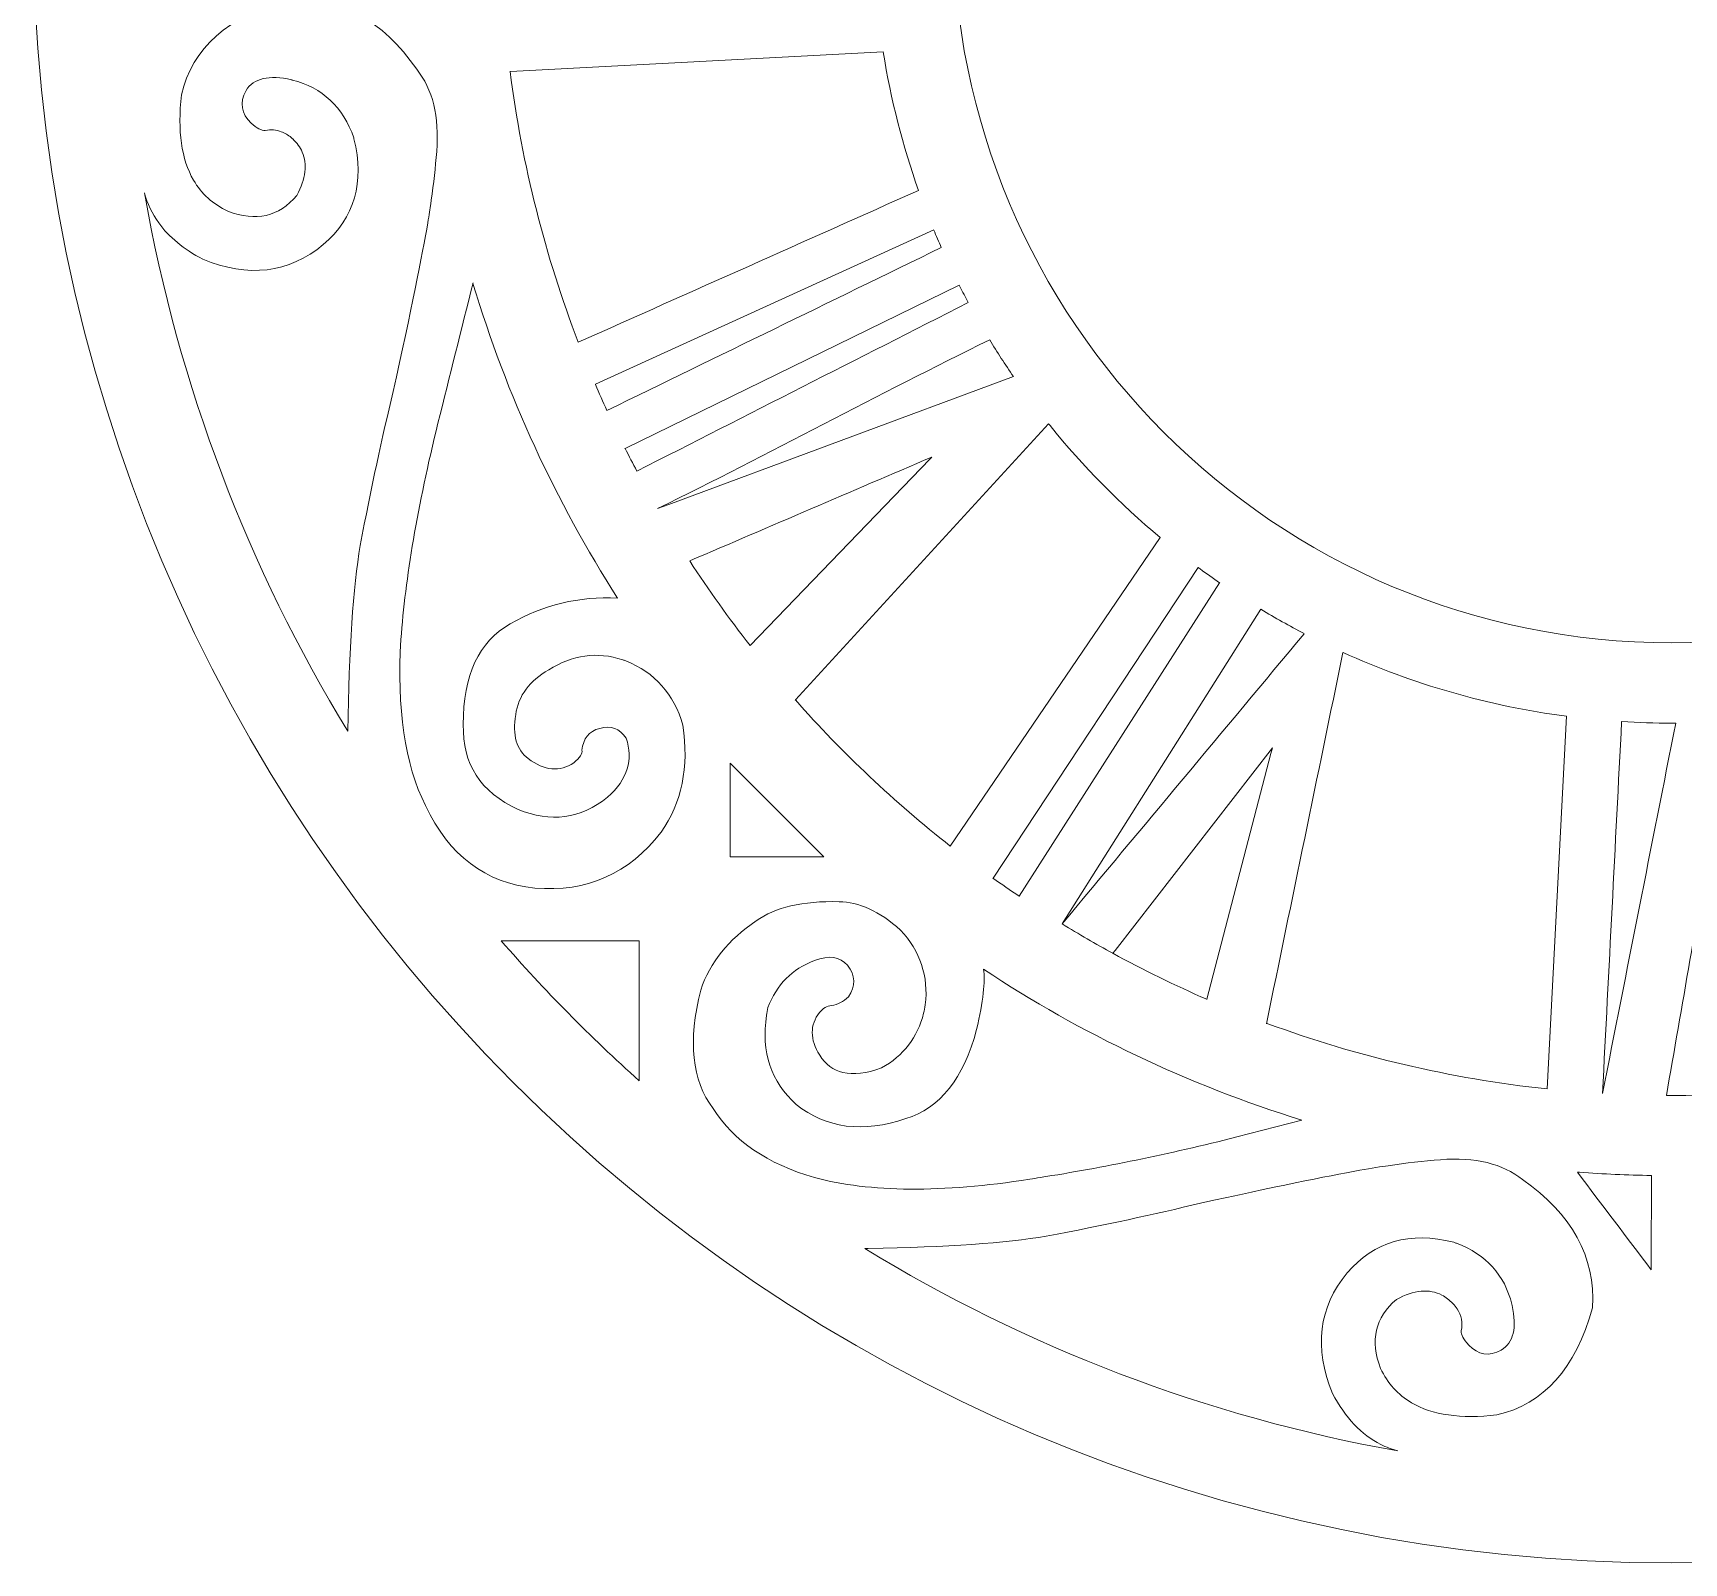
# Model space of a CAD drawing. Header units: inches. Extents: x -28.6 to 20.8, y -14.2 to 28.3.
# Drawn here: x 16.647 to 18.763, y 21.282 to 23.243 of the extents above; entities that cross this region are included whole.
import ezdxf

# ---------------------------------------------------------------- set-up
doc = ezdxf.new("R2010")
doc.units = ezdxf.units.IN
doc.header["$MEASUREMENT"] = 0
doc.layers.add('Layer 1', color=7, linetype='Continuous')

msp = doc.modelspace()

# ---------------------------------------------------------------- linework, layer by layer
at = {"layer": 'Layer 1', "lineweight": 9}
for points, knots in [([(16.647, 23.3851), (16.647, 22.2238), (17.5874, 21.282), (18.747, 21.282), (18.747, 21.282), (19.9066, 21.282), (20.847, 22.2238), (20.847, 23.3851)], [0, 0, 0, 0, 0.5, 0.5, 0.5, 0.5, 1, 1, 1, 1]), ([(17.8262, 23.3834), (17.8262, 22.8741), (18.2386, 22.4612), (18.747, 22.4612), (18.747, 22.4612), (19.2555, 22.4612), (19.6679, 22.8741), (19.6679, 23.3834)], [0, 0, 0, 0, 0.5, 0.5, 0.5, 0.5, 1, 1, 1, 1]), ([(16.9746, 23.286), (16.8969, 23.2643), (16.8511, 23.2235), (16.8372, 23.1635), (16.8372, 23.1635), (16.8321, 23.1174), (16.8373, 23.081), (16.8527, 23.0544), (16.8527, 23.0544), (16.8629, 23.0368), (16.8776, 23.0235), (16.8969, 23.0145), (16.8969, 23.0145), (16.9327, 23.0006), (16.9622, 23.0074), (16.9852, 23.0347), (16.9852, 23.0347), (16.9967, 23.0562), (16.999, 23.0747), (16.9921, 23.0903), (16.9921, 23.0903), (16.9894, 23.0963), (16.9854, 23.1019), (16.9799, 23.1071)], [0, 0, 0, 0, 0.166667, 0.166667, 0.166667, 0.166667, 0.333333, 0.333333, 0.333333, 0.333333, 0.5, 0.5, 0.5, 0.5, 0.666667, 0.666667, 0.666667, 0.666667, 0.833333, 0.833333, 0.833333, 0.833333, 1, 1, 1, 1]), ([(17.1567, 23.024), (17.1567, 23.024), (17.1574, 23.0286), (17.1574, 23.0286), (17.1574, 23.0286), (17.1605, 23.0499), (17.1628, 23.0708), (17.1644, 23.0911), (17.1644, 23.0911), (17.1678, 23.1359), (17.1593, 23.1709), (17.1388, 23.1963), (17.1388, 23.1963), (17.0948, 23.2597), (17.04, 23.2896), (16.9746, 23.286)], [0, 0, 0, 0, 0.25, 0.25, 0.25, 0.25, 0.5, 0.5, 0.5, 0.5, 0.75, 0.75, 0.75, 0.75, 1, 1, 1, 1]), ([(17.7366, 23.2188), (17.7366, 23.2188), (17.2588, 23.1936), (17.2588, 23.1936), (17.2588, 23.1936), (17.2588, 23.1936), (17.2585, 23.1936), (17.2585, 23.1936), (17.2585, 23.1936), (17.2585, 23.1936), (17.2582, 23.1936), (17.2582, 23.1936)], [0, 0, 0, 0, 0.333333, 0.333333, 0.333333, 0.333333, 0.666667, 0.666667, 0.666667, 0.666667, 1, 1, 1, 1]), ([(17.7366, 23.2186), (17.7366, 23.2186), (17.7366, 23.2186), (17.7366, 23.2186), (17.7366, 23.2186), (17.7465, 23.1574), (17.7618, 23.0981), (17.7819, 23.0411)], [0, 0, 0, 0, 0.5, 0.5, 0.5, 0.5, 1, 1, 1, 1]), ([(17.2585, 23.1936), (17.2585, 23.1936), (17.2585, 23.1936), (17.2585, 23.1936), (17.2585, 23.1936), (17.2739, 23.0729), (17.3036, 22.9566), (17.3458, 22.8465)], [0, 0, 0, 0, 0.5, 0.5, 0.5, 0.5, 1, 1, 1, 1]), ([(16.9446, 23.1179), (16.94, 23.1176), (16.934, 23.1208), (16.9265, 23.1275), (16.9265, 23.1275), (16.9137, 23.1394), (16.9116, 23.1533), (16.9201, 23.1692), (16.9201, 23.1692), (16.9297, 23.1849), (16.9493, 23.1895), (16.9788, 23.1828), (16.9788, 23.1828), (16.9788, 23.1828), (16.9793, 23.1826), (16.9793, 23.1826), (16.9793, 23.1826), (17.0179, 23.1729), (17.0442, 23.1481), (17.0582, 23.1083)], [0, 0, 0, 0, 0.2, 0.2, 0.2, 0.2, 0.4, 0.4, 0.4, 0.4, 0.6, 0.6, 0.6, 0.6, 0.8, 0.8, 0.8, 0.8, 1, 1, 1, 1]), ([(17.0582, 23.1083), (17.0582, 23.1083), (17.0584, 23.1073), (17.0584, 23.1073), (17.0584, 23.1073), (17.0722, 23.0515), (17.0591, 23.0063), (17.0191, 22.9716), (17.0191, 22.9716), (16.9747, 22.9351), (16.9231, 22.9288), (16.8645, 22.9529), (16.8645, 22.9529), (16.84, 22.9658), (16.8213, 22.9813), (16.8082, 22.9994), (16.8082, 22.9994), (16.7996, 23.0112), (16.7935, 23.0242), (16.7898, 23.0382)], [0, 0, 0, 0, 0.2, 0.2, 0.2, 0.2, 0.4, 0.4, 0.4, 0.4, 0.6, 0.6, 0.6, 0.6, 0.8, 0.8, 0.8, 0.8, 1, 1, 1, 1]), ([(16.9796, 23.1072), (16.979, 23.1077), (16.9785, 23.1083), (16.9779, 23.1088), (16.9779, 23.1088), (16.9739, 23.1122), (16.9697, 23.1148), (16.9652, 23.1164), (16.9652, 23.1164), (16.9589, 23.1188), (16.952, 23.1193), (16.9446, 23.1179)], [0, 0, 0, 0, 0.333333, 0.333333, 0.333333, 0.333333, 0.666667, 0.666667, 0.666667, 0.666667, 1, 1, 1, 1]), ([(17.0504, 22.3482), (17.0521, 22.4531), (17.0574, 22.5325), (17.0663, 22.5859), (17.0663, 22.5859), (17.0804, 22.6599), (17.0945, 22.7257), (17.1088, 22.7834), (17.1088, 22.7834), (17.1313, 22.8866), (17.146, 22.9587), (17.153, 22.9996), (17.153, 22.9996), (17.1547, 23.0096), (17.1559, 23.0178), (17.1567, 23.024)], [0, 0, 0, 0, 0.25, 0.25, 0.25, 0.25, 0.5, 0.5, 0.5, 0.5, 0.75, 0.75, 0.75, 0.75, 1, 1, 1, 1]), ([(17.3458, 22.8465), (17.3458, 22.8465), (17.3458, 22.8465), (17.3458, 22.8465), (17.3458, 22.8465), (17.4911, 22.9113), (17.6367, 22.9763), (17.7819, 23.0411)], [0, 0, 0, 0, 0.5, 0.5, 0.5, 0.5, 1, 1, 1, 1]), ([(17.3677, 22.7925), (17.3677, 22.7925), (17.3677, 22.7925), (17.3677, 22.7925), (17.3677, 22.7925), (17.3677, 22.7925), (17.3679, 22.7926), (17.3679, 22.7926), (17.3679, 22.7926), (17.3679, 22.7926), (17.8014, 22.9904), (17.8014, 22.9904)], [0, 0, 0, 0, 0.333333, 0.333333, 0.333333, 0.333333, 0.666667, 0.666667, 0.666667, 0.666667, 1, 1, 1, 1]), ([(17.15, 22.2526), (17.1235, 22.3062), (17.113, 22.3772), (17.1186, 22.4657), (17.1186, 22.4657), (17.1241, 22.5442), (17.1399, 22.6366), (17.166, 22.7429), (17.166, 22.7429), (17.181, 22.8028), (17.196, 22.8628), (17.211, 22.9228)], [0, 0, 0, 0, 0.333333, 0.333333, 0.333333, 0.333333, 0.666667, 0.666667, 0.666667, 0.666667, 1, 1, 1, 1]), ([(17.2109, 22.9222), (17.2109, 22.9222), (17.2109, 22.922), (17.2109, 22.922), (17.2109, 22.922), (17.2541, 22.778), (17.3169, 22.6425), (17.3963, 22.5186)], [0, 0, 0, 0, 0.5, 0.5, 0.5, 0.5, 1, 1, 1, 1]), ([(17.834, 22.9196), (17.834, 22.9196), (17.406, 22.7104), (17.406, 22.7104), (17.406, 22.7104), (17.406, 22.7104), (17.4059, 22.7104), (17.4059, 22.7104), (17.4059, 22.7104), (17.4059, 22.7104), (17.4054, 22.7101), (17.4054, 22.7101)], [0, 0, 0, 0, 0.333333, 0.333333, 0.333333, 0.333333, 0.666667, 0.666667, 0.666667, 0.666667, 1, 1, 1, 1]), ([(17.834, 22.9196), (17.834, 22.9196), (17.834, 22.9196), (17.834, 22.9196), (17.834, 22.9196), (17.834, 22.9196), (17.8348, 22.918), (17.8348, 22.918), (17.8348, 22.918), (17.8384, 22.9111), (17.842, 22.9042), (17.8457, 22.8974)], [0, 0, 0, 0, 0.333333, 0.333333, 0.333333, 0.333333, 0.666667, 0.666667, 0.666667, 0.666667, 1, 1, 1, 1]), ([(17.4475, 22.6334), (17.4475, 22.6334), (17.4475, 22.6334), (17.4475, 22.6334), (17.4475, 22.6334), (17.5908, 22.7035), (17.7298, 22.7795), (17.8731, 22.8496)], [0, 0, 0, 0, 0.5, 0.5, 0.5, 0.5, 1, 1, 1, 1]), ([(17.3677, 22.7926), (17.3677, 22.7926), (17.3677, 22.7925), (17.3677, 22.7925), (17.3677, 22.7925), (17.3677, 22.7925), (17.3677, 22.7925), (17.3677, 22.7925), (17.3677, 22.7925), (17.3725, 22.7813), (17.3775, 22.7702), (17.3826, 22.7591)], [0, 0, 0, 0, 0.333333, 0.333333, 0.333333, 0.333333, 0.666667, 0.666667, 0.666667, 0.666667, 1, 1, 1, 1]), ([(17.9036, 22.8025), (17.9036, 22.8025), (17.4617, 22.6387), (17.4617, 22.6387), (17.4617, 22.6387), (17.4617, 22.6387), (17.4475, 22.6334), (17.4475, 22.6334), (17.4475, 22.6334), (17.4475, 22.6334), (17.4475, 22.6334), (17.4475, 22.6334)], [0, 0, 0, 0, 0.333333, 0.333333, 0.333333, 0.333333, 0.666667, 0.666667, 0.666667, 0.666667, 1, 1, 1, 1]), ([(17.9486, 22.7421), (17.9486, 22.7421), (17.6242, 22.3881), (17.6242, 22.3881), (17.6242, 22.3881), (17.6242, 22.3881), (17.6241, 22.3881), (17.6241, 22.3881), (17.6241, 22.3881), (17.6241, 22.3881), (17.6236, 22.3875), (17.6236, 22.3875)], [0, 0, 0, 0, 0.333333, 0.333333, 0.333333, 0.333333, 0.666667, 0.666667, 0.666667, 0.666667, 1, 1, 1, 1]), ([(17.9486, 22.7421), (17.9486, 22.7421), (17.9486, 22.7421), (17.9486, 22.7421), (17.9486, 22.7421), (17.9486, 22.7421), (17.9504, 22.7398), (17.9504, 22.7398), (17.9504, 22.7398), (17.9927, 22.6874), (18.0401, 22.6392), (18.0917, 22.5961), (18.0917, 22.5961), (18.0917, 22.5961), (18.0917, 22.596), (18.0917, 22.596)], [0, 0, 0, 0, 0.25, 0.25, 0.25, 0.25, 0.5, 0.5, 0.5, 0.5, 0.75, 0.75, 0.75, 0.75, 1, 1, 1, 1]), ([(17.4059, 22.7104), (17.4059, 22.7104), (17.4059, 22.7104), (17.4059, 22.7104), (17.4059, 22.7104), (17.4059, 22.7104), (17.406, 22.7104), (17.406, 22.7104), (17.406, 22.7104), (17.4108, 22.7006), (17.4158, 22.691), (17.4209, 22.6814)], [0, 0, 0, 0, 0.333333, 0.333333, 0.333333, 0.333333, 0.666667, 0.666667, 0.666667, 0.666667, 1, 1, 1, 1]), ([(17.799, 22.6994), (17.799, 22.6994), (17.7963, 22.6966), (17.7963, 22.6966), (17.7963, 22.6966), (17.7963, 22.6966), (17.5663, 22.4579), (17.5663, 22.4579)], [0, 0, 0, 0, 0.5, 0.5, 0.5, 0.5, 1, 1, 1, 1]), ([(18.0919, 22.5964), (18.0919, 22.5964), (18.0917, 22.5961), (18.0917, 22.5961), (18.0917, 22.5961), (18.0917, 22.5961), (18.0917, 22.5961), (18.0917, 22.5961), (18.0917, 22.5961), (18.0917, 22.5961), (17.8225, 22.2007), (17.8225, 22.2007)], [0, 0, 0, 0, 0.333333, 0.333333, 0.333333, 0.333333, 0.666667, 0.666667, 0.666667, 0.666667, 1, 1, 1, 1]), ([(18.1403, 22.5582), (18.1403, 22.5582), (18.1402, 22.558), (18.1402, 22.558), (18.1402, 22.558), (18.1402, 22.558), (18.1402, 22.558), (18.1402, 22.558), (18.1402, 22.558), (18.1402, 22.558), (17.8774, 22.1598), (17.8774, 22.1598), (17.8774, 22.1598), (17.8774, 22.1598), (17.8773, 22.1598), (17.8773, 22.1598), (17.8773, 22.1598), (17.8773, 22.1598), (17.8772, 22.1596), (17.8772, 22.1596)], [0, 0, 0, 0, 0.2, 0.2, 0.2, 0.2, 0.4, 0.4, 0.4, 0.4, 0.6, 0.6, 0.6, 0.6, 0.8, 0.8, 0.8, 0.8, 1, 1, 1, 1]), ([(18.1402, 22.558), (18.1402, 22.558), (18.1428, 22.556), (18.1428, 22.556), (18.1428, 22.556), (18.151, 22.55), (18.1594, 22.5441), (18.1678, 22.5382), (18.1678, 22.5382), (18.1678, 22.5382), (18.1678, 22.5382), (18.1678, 22.5382)], [0, 0, 0, 0, 0.333333, 0.333333, 0.333333, 0.333333, 0.666667, 0.666667, 0.666667, 0.666667, 1, 1, 1, 1]), ([(17.9106, 22.1364), (17.9106, 22.1364), (17.9107, 22.1366), (17.9107, 22.1366), (17.9107, 22.1366), (17.9107, 22.1366), (18.1678, 22.5382), (18.1678, 22.5382), (18.1678, 22.5382), (18.1678, 22.5382), (18.1679, 22.5384), (18.1679, 22.5384)], [0, 0, 0, 0, 0.333333, 0.333333, 0.333333, 0.333333, 0.666667, 0.666667, 0.666667, 0.666667, 1, 1, 1, 1]), ([(17.4071, 22.3389), (17.4169, 22.3117), (17.409, 22.2865), (17.3835, 22.2633), (17.3835, 22.2633), (17.3485, 22.2357), (17.3103, 22.2305), (17.2689, 22.2478), (17.2689, 22.2478), (17.2205, 22.2699), (17.1971, 22.3062), (17.1985, 22.3567), (17.1985, 22.3567), (17.1983, 22.4199), (17.2184, 22.4629), (17.2587, 22.4855), (17.2587, 22.4855), (17.3009, 22.51), (17.3467, 22.5211), (17.3963, 22.5186)], [0, 0, 0, 0, 0.2, 0.2, 0.2, 0.2, 0.4, 0.4, 0.4, 0.4, 0.6, 0.6, 0.6, 0.6, 0.8, 0.8, 0.8, 0.8, 1, 1, 1, 1]), ([(18.2762, 22.473), (18.1727, 22.3489), (18.0694, 22.2251), (17.9659, 22.1011), (17.9659, 22.1011), (17.9659, 22.1011), (18.2205, 22.5043), (18.2205, 22.5043), (18.2205, 22.5043), (18.2205, 22.5043), (18.2205, 22.5043), (18.2205, 22.5043)], [0, 0, 0, 0, 0.333333, 0.333333, 0.333333, 0.333333, 0.666667, 0.666667, 0.666667, 0.666667, 1, 1, 1, 1]), ([(18.2204, 22.5043), (18.2204, 22.5043), (18.2205, 22.5043), (18.2205, 22.5043), (18.2205, 22.5043), (18.2387, 22.4933), (18.2573, 22.4829), (18.2762, 22.4731)], [0, 0, 0, 0, 0.5, 0.5, 0.5, 0.5, 1, 1, 1, 1]), ([(17.4071, 22.3389), (17.3989, 22.3517), (17.3876, 22.3559), (17.3733, 22.3517), (17.3733, 22.3517), (17.3595, 22.3479), (17.3519, 22.3385), (17.3506, 22.3236), (17.3506, 22.3236), (17.3512, 22.3194), (17.3478, 22.314), (17.3402, 22.3076), (17.3402, 22.3076), (17.3221, 22.2955), (17.3026, 22.2973), (17.2816, 22.313), (17.2816, 22.313), (17.2667, 22.3241), (17.2613, 22.3429), (17.2656, 22.3693), (17.2656, 22.3693), (17.2692, 22.3936), (17.2834, 22.4127), (17.308, 22.4267), (17.308, 22.4267), (17.3383, 22.446), (17.3699, 22.4503), (17.4028, 22.4395), (17.4028, 22.4395), (17.4041, 22.4391), (17.4053, 22.4387), (17.4066, 22.4382), (17.4066, 22.4382), (17.444, 22.4232), (17.4684, 22.3958), (17.4799, 22.3559), (17.4799, 22.3559), (17.4879, 22.3019), (17.4786, 22.2562), (17.452, 22.2188), (17.452, 22.2188), (17.452, 22.2188), (17.4517, 22.2184), (17.4517, 22.2184)], [0, 0, 0, 0, 0.090909, 0.090909, 0.090909, 0.090909, 0.181818, 0.181818, 0.181818, 0.181818, 0.272727, 0.272727, 0.272727, 0.272727, 0.363636, 0.363636, 0.363636, 0.363636, 0.454545, 0.454545, 0.454545, 0.454545, 0.545455, 0.545455, 0.545455, 0.545455, 0.636364, 0.636364, 0.636364, 0.636364, 0.727273, 0.727273, 0.727273, 0.727273, 0.818182, 0.818182, 0.818182, 0.818182, 0.909091, 0.909091, 0.909091, 0.909091, 1, 1, 1, 1]), ([(18.3259, 22.4489), (18.4152, 22.4085), (18.5114, 22.3805), (18.6122, 22.3672), (18.6122, 22.3672), (18.6122, 22.3672), (18.6122, 22.3672), (18.6122, 22.3672)], [0, 0, 0, 0, 0.5, 0.5, 0.5, 0.5, 1, 1, 1, 1]), ([(17.6241, 22.3881), (17.6241, 22.3881), (17.6241, 22.3881), (17.6241, 22.3881), (17.6241, 22.3881), (17.6241, 22.3881), (17.6241, 22.3881), (17.6241, 22.3881), (17.6241, 22.3881), (17.6845, 22.3198), (17.7509, 22.2571), (17.8226, 22.2008)], [0, 0, 0, 0, 0.333333, 0.333333, 0.333333, 0.333333, 0.666667, 0.666667, 0.666667, 0.666667, 1, 1, 1, 1]), ([(18.6122, 22.3672), (18.6122, 22.3672), (18.5875, 21.8896), (18.5875, 21.8896), (18.5875, 21.8896), (18.5875, 21.8896), (18.5875, 21.8896), (18.5875, 21.8896)], [0, 0, 0, 0, 0.5, 0.5, 0.5, 0.5, 1, 1, 1, 1]), ([(18.7523, 22.3584), (18.7213, 22.2015), (18.6895, 22.0407), (18.6585, 21.8838), (18.6585, 21.8838), (18.6667, 22.0427), (18.6748, 22.2015), (18.683, 22.3604)], [0, 0, 0, 0, 0.5, 0.5, 0.5, 0.5, 1, 1, 1, 1]), ([(18.6831, 22.3604), (18.7042, 22.3591), (18.7256, 22.3584), (18.747, 22.3584), (18.747, 22.3584), (18.7488, 22.3584), (18.7505, 22.3584), (18.7523, 22.3584)], [0, 0, 0, 0, 0.5, 0.5, 0.5, 0.5, 1, 1, 1, 1]), ([(18.2355, 22.3267), (18.2355, 22.3267), (18.0338, 22.0671), (18.0338, 22.0671), (18.0338, 22.0671), (18.0338, 22.0671), (18.0309, 22.0634), (18.0309, 22.0634), (18.0309, 22.0634), (18.0309, 22.0634), (18.0307, 22.0631), (18.0307, 22.0631)], [0, 0, 0, 0, 0.333333, 0.333333, 0.333333, 0.333333, 0.666667, 0.666667, 0.666667, 0.666667, 1, 1, 1, 1]), ([(18.2355, 22.3267), (18.2355, 22.3267), (18.2336, 22.3193), (18.2336, 22.3193), (18.2336, 22.3193), (18.2336, 22.3193), (18.1516, 22.0044), (18.1516, 22.0044), (18.1516, 22.0044), (18.1516, 22.0044), (18.1516, 22.0044), (18.1516, 22.0044), (18.1516, 22.0044), (18.1516, 22.0044), (18.1515, 22.004), (18.1515, 22.004)], [0, 0, 0, 0, 0.25, 0.25, 0.25, 0.25, 0.5, 0.5, 0.5, 0.5, 0.75, 0.75, 0.75, 0.75, 1, 1, 1, 1]), ([(17.5406, 22.1872), (17.5406, 22.1872), (17.5406, 22.1891), (17.5406, 22.1891), (17.5406, 22.1891), (17.5406, 22.1891), (17.5406, 22.1909), (17.5406, 22.1909), (17.5406, 22.1909), (17.5406, 22.1909), (17.5406, 22.1911), (17.5406, 22.1911), (17.5406, 22.1911), (17.5406, 22.1911), (17.5406, 22.3071), (17.5406, 22.3071), (17.5406, 22.3071), (17.5406, 22.3071), (17.6568, 22.191), (17.6568, 22.191), (17.6568, 22.191), (17.6568, 22.191), (17.6606, 22.1872), (17.6606, 22.1872)], [0, 0, 0, 0, 0.166667, 0.166667, 0.166667, 0.166667, 0.333333, 0.333333, 0.333333, 0.333333, 0.5, 0.5, 0.5, 0.5, 0.666667, 0.666667, 0.666667, 0.666667, 0.833333, 0.833333, 0.833333, 0.833333, 1, 1, 1, 1]), ([(17.4517, 22.2184), (17.411, 22.1654), (17.3572, 22.1415), (17.2902, 22.1469), (17.2902, 22.1469), (17.2268, 22.1536), (17.18, 22.1889), (17.15, 22.2526)], [0, 0, 0, 0, 0.5, 0.5, 0.5, 0.5, 1, 1, 1, 1]), ([(17.8773, 22.1598), (17.8773, 22.1598), (17.8773, 22.1598), (17.8773, 22.1598), (17.8773, 22.1598), (17.8883, 22.1519), (17.8995, 22.1442), (17.9107, 22.1366), (17.9107, 22.1366), (17.9107, 22.1366), (17.9107, 22.1366), (17.9107, 22.1366)], [0, 0, 0, 0, 0.333333, 0.333333, 0.333333, 0.333333, 0.666667, 0.666667, 0.666667, 0.666667, 1, 1, 1, 1]), ([(17.5889, 21.9938), (17.5999, 22.0232), (17.6198, 22.0433), (17.6487, 22.0541), (17.6487, 22.0541), (17.667, 22.0613), (17.6811, 22.0593), (17.6908, 22.048), (17.6908, 22.048), (17.7011, 22.035), (17.7015, 22.0215), (17.692, 22.0075), (17.692, 22.0075), (17.6857, 22.0014), (17.6786, 21.9977), (17.6705, 21.9965), (17.6705, 21.9965), (17.6646, 21.9959), (17.6594, 21.9929), (17.6549, 21.9875), (17.6549, 21.9875), (17.6425, 21.9715), (17.6426, 21.9532), (17.6552, 21.9327), (17.6552, 21.9327), (17.6628, 21.9211), (17.6727, 21.9137), (17.685, 21.9107), (17.685, 21.9107), (17.6986, 21.9074), (17.7151, 21.9093), (17.7344, 21.9164), (17.7344, 21.9164), (17.7626, 21.9322), (17.7806, 21.9555), (17.7884, 21.9865), (17.7884, 21.9865), (17.7893, 21.99), (17.79, 21.9936), (17.7906, 21.9973), (17.7906, 21.9973), (17.7948, 22.0341), (17.7842, 22.066), (17.7589, 22.0932), (17.7589, 22.0932), (17.7316, 22.1174), (17.7053, 22.1295), (17.68, 22.1295), (17.68, 22.1295), (17.6333, 22.1306), (17.5979, 22.1224), (17.574, 22.1049), (17.574, 22.1049), (17.5383, 22.0811), (17.5146, 22.0515), (17.5028, 22.0163), (17.5028, 22.0163), (17.4861, 21.951), (17.4914, 21.9004), (17.5187, 21.8644)], [0, 0, 0, 0, 0.066667, 0.066667, 0.066667, 0.066667, 0.133333, 0.133333, 0.133333, 0.133333, 0.2, 0.2, 0.2, 0.2, 0.266667, 0.266667, 0.266667, 0.266667, 0.333333, 0.333333, 0.333333, 0.333333, 0.4, 0.4, 0.4, 0.4, 0.466667, 0.466667, 0.466667, 0.466667, 0.533333, 0.533333, 0.533333, 0.533333, 0.6, 0.6, 0.6, 0.6, 0.666667, 0.666667, 0.666667, 0.666667, 0.733333, 0.733333, 0.733333, 0.733333, 0.8, 0.8, 0.8, 0.8, 0.866667, 0.866667, 0.866667, 0.866667, 0.933333, 0.933333, 0.933333, 0.933333, 1, 1, 1, 1]), ([(17.9659, 22.1011), (17.9872, 22.088), (18.0089, 22.0755), (18.0309, 22.0634), (18.0309, 22.0634), (18.0309, 22.0634), (18.0309, 22.0634), (18.0309, 22.0634), (18.0309, 22.0634), (18.0701, 22.042), (18.1104, 22.0223), (18.1516, 22.0044), (18.1516, 22.0044), (18.1516, 22.0044), (18.1516, 22.0044), (18.1516, 22.0044), (18.1516, 22.0044), (18.1516, 22.0044), (18.1517, 22.0044), (18.1517, 22.0044)], [0, 0, 0, 0, 0.2, 0.2, 0.2, 0.2, 0.4, 0.4, 0.4, 0.4, 0.6, 0.6, 0.6, 0.6, 0.8, 0.8, 0.8, 0.8, 1, 1, 1, 1]), ([(17.2471, 22.0794), (17.2471, 22.0794), (17.2499, 22.0794), (17.2499, 22.0794), (17.2499, 22.0794), (17.2499, 22.0794), (17.2511, 22.0794), (17.2511, 22.0794), (17.2511, 22.0794), (17.2511, 22.0794), (17.2527, 22.0794), (17.2527, 22.0794), (17.2527, 22.0794), (17.2527, 22.0794), (17.2554, 22.0794), (17.2554, 22.0794), (17.2554, 22.0794), (17.2554, 22.0794), (17.3217, 22.0794), (17.3217, 22.0794), (17.3217, 22.0794), (17.3217, 22.0794), (17.3245, 22.0794), (17.3245, 22.0794), (17.3245, 22.0794), (17.3245, 22.0794), (17.3273, 22.0794), (17.3273, 22.0794), (17.3273, 22.0794), (17.3273, 22.0794), (17.33, 22.0794), (17.33, 22.0794), (17.33, 22.0794), (17.33, 22.0794), (17.3328, 22.0795), (17.3328, 22.0795), (17.3328, 22.0795), (17.3328, 22.0795), (17.3355, 22.0795), (17.3355, 22.0795), (17.3355, 22.0795), (17.3355, 22.0795), (17.3383, 22.0795), (17.3383, 22.0795), (17.3383, 22.0795), (17.3383, 22.0795), (17.3411, 22.0795), (17.3411, 22.0795), (17.3411, 22.0795), (17.3669, 22.0795), (17.3926, 22.0795), (17.4184, 22.0795), (17.4184, 22.0795), (17.4184, 22.0795), (17.4212, 22.0795), (17.4212, 22.0795), (17.4212, 22.0795), (17.4212, 22.0795), (17.424, 22.0795), (17.424, 22.0795)], [0, 0, 0, 0, 0.066667, 0.066667, 0.066667, 0.066667, 0.133333, 0.133333, 0.133333, 0.133333, 0.2, 0.2, 0.2, 0.2, 0.266667, 0.266667, 0.266667, 0.266667, 0.333333, 0.333333, 0.333333, 0.333333, 0.4, 0.4, 0.4, 0.4, 0.466667, 0.466667, 0.466667, 0.466667, 0.533333, 0.533333, 0.533333, 0.533333, 0.6, 0.6, 0.6, 0.6, 0.666667, 0.666667, 0.666667, 0.666667, 0.733333, 0.733333, 0.733333, 0.733333, 0.8, 0.8, 0.8, 0.8, 0.866667, 0.866667, 0.866667, 0.866667, 0.933333, 0.933333, 0.933333, 0.933333, 1, 1, 1, 1]), ([(17.6252, 21.8697), (17.6635, 21.8389), (17.7104, 21.8328), (17.7658, 21.8516), (17.7658, 21.8516), (17.8094, 21.8648), (17.8396, 21.9027), (17.8563, 21.9656), (17.8563, 21.9656), (17.8647, 22.0021), (17.8677, 22.0278), (17.8653, 22.0429)], [0, 0, 0, 0, 0.333333, 0.333333, 0.333333, 0.333333, 0.666667, 0.666667, 0.666667, 0.666667, 1, 1, 1, 1]), ([(17.8653, 22.0429), (17.9901, 21.9604), (18.1272, 21.8948), (18.273, 21.8497), (18.273, 21.8497), (18.273, 21.8497), (18.273, 21.8497), (18.273, 21.8497)], [0, 0, 0, 0, 0.5, 0.5, 0.5, 0.5, 1, 1, 1, 1]), ([(17.5889, 21.9938), (17.5882, 21.9905), (17.5876, 21.9872), (17.5871, 21.9839), (17.5871, 21.9839), (17.58, 21.9368), (17.5927, 21.8988), (17.6252, 21.8697)], [0, 0, 0, 0, 0.5, 0.5, 0.5, 0.5, 1, 1, 1, 1]), ([(18.228, 21.9738), (18.228, 21.9738), (18.2294, 21.9732), (18.2294, 21.9732), (18.2294, 21.9732), (18.3429, 21.9314), (18.4629, 21.9029), (18.5875, 21.8896), (18.5875, 21.8896), (18.5875, 21.8896), (18.5875, 21.8896), (18.5875, 21.8896)], [0, 0, 0, 0, 0.333333, 0.333333, 0.333333, 0.333333, 0.666667, 0.666667, 0.666667, 0.666667, 1, 1, 1, 1]), ([(18.7404, 21.8812), (18.7404, 21.8812), (18.7405, 21.8812), (18.7405, 21.8812), (18.7405, 21.8812), (18.7405, 21.8812), (18.7406, 21.8812), (18.7406, 21.8812), (18.7406, 21.8812), (18.7406, 21.8812), (18.7407, 21.8812), (18.7407, 21.8812), (18.7407, 21.8812), (18.7407, 21.8812), (18.7408, 21.8812), (18.7408, 21.8812), (18.7408, 21.8812), (18.7408, 21.8812), (18.7409, 21.8812), (18.7409, 21.8812), (18.7409, 21.8812), (18.7409, 21.8812), (18.747, 21.8812), (18.747, 21.8812), (18.747, 21.8812), (18.7959, 21.8812), (18.8442, 21.8836), (18.8919, 21.8881)], [0, 0, 0, 0, 0.142857, 0.142857, 0.142857, 0.142857, 0.285714, 0.285714, 0.285714, 0.285714, 0.428571, 0.428571, 0.428571, 0.428571, 0.571429, 0.571429, 0.571429, 0.571429, 0.714286, 0.714286, 0.714286, 0.714286, 0.857143, 0.857143, 0.857143, 0.857143, 1, 1, 1, 1]), ([(17.5187, 21.8644), (17.545, 21.8229), (17.5883, 21.7934), (17.6486, 21.776), (17.6486, 21.776), (17.72, 21.7569), (17.8119, 21.7562), (17.9244, 21.7739)], [0, 0, 0, 0, 0.5, 0.5, 0.5, 0.5, 1, 1, 1, 1]), ([(17.9244, 21.7739), (17.9289, 21.7746), (17.9333, 21.7753), (17.9377, 21.776), (17.9377, 21.776), (18.018, 21.7886), (18.1021, 21.806), (18.19, 21.828), (18.19, 21.828), (18.19, 21.828), (18.273, 21.8497), (18.273, 21.8497), (18.273, 21.8497), (18.273, 21.8497), (18.273, 21.8497), (18.273, 21.8497), (18.273, 21.8497), (18.273, 21.8497), (18.273, 21.8497), (18.273, 21.8497)], [0, 0, 0, 0, 0.2, 0.2, 0.2, 0.2, 0.4, 0.4, 0.4, 0.4, 0.6, 0.6, 0.6, 0.6, 0.8, 0.8, 0.8, 0.8, 1, 1, 1, 1]), ([(18.3837, 21.7911), (18.4066, 21.7946), (18.429, 21.7972), (18.4508, 21.7989), (18.4508, 21.7989), (18.4956, 21.8023), (18.5306, 21.7938), (18.556, 21.7733), (18.556, 21.7733), (18.6194, 21.7292), (18.6493, 21.6745), (18.6457, 21.6092), (18.6457, 21.6092), (18.6457, 21.6092), (18.6457, 21.609), (18.6457, 21.609)], [0, 0, 0, 0, 0.25, 0.25, 0.25, 0.25, 0.5, 0.5, 0.5, 0.5, 0.75, 0.75, 0.75, 0.75, 1, 1, 1, 1]), ([(17.7132, 21.685), (17.7132, 21.685), (17.7175, 21.6851), (17.7175, 21.6851), (17.7175, 21.6851), (17.8202, 21.6868), (17.893, 21.692), (17.9456, 21.7008), (17.9456, 21.7008), (18.0196, 21.7148), (18.0854, 21.729), (18.1431, 21.7432), (18.1431, 21.7432), (18.2369, 21.7637), (18.3049, 21.7777), (18.3473, 21.7853), (18.3473, 21.7853), (18.363, 21.7881), (18.3751, 21.7901), (18.3837, 21.7911)], [0, 0, 0, 0, 0.2, 0.2, 0.2, 0.2, 0.4, 0.4, 0.4, 0.4, 0.6, 0.6, 0.6, 0.6, 0.8, 0.8, 0.8, 0.8, 1, 1, 1, 1]), ([(18.6264, 21.7827), (18.6579, 21.7411), (18.6896, 21.6992), (18.721, 21.6576), (18.721, 21.6576), (18.721, 21.6979), (18.7211, 21.7384), (18.7211, 21.7786)], [0, 0, 0, 0, 0.5, 0.5, 0.5, 0.5, 1, 1, 1, 1]), ([(18.6265, 21.7829), (18.6265, 21.7829), (18.629, 21.7827), (18.629, 21.7827), (18.629, 21.7827), (18.6595, 21.7805), (18.6902, 21.7791), (18.7211, 21.7786)], [0, 0, 0, 0, 0.5, 0.5, 0.5, 0.5, 1, 1, 1, 1]), ([(18.4679, 21.693), (18.4116, 21.7072), (18.3661, 21.6941), (18.3312, 21.6539), (18.3312, 21.6539), (18.2947, 21.6094), (18.2884, 21.5579), (18.3125, 21.4993), (18.3125, 21.4993), (18.329, 21.468), (18.3495, 21.4465), (18.3744, 21.434), (18.3744, 21.434), (18.3813, 21.4305), (18.3886, 21.4277), (18.3962, 21.4256)], [0, 0, 0, 0, 0.25, 0.25, 0.25, 0.25, 0.5, 0.5, 0.5, 0.5, 0.75, 0.75, 0.75, 0.75, 1, 1, 1, 1]), ([(18.4775, 21.5794), (18.4771, 21.5748), (18.4803, 21.5688), (18.4871, 21.5613), (18.4871, 21.5613), (18.499, 21.5485), (18.5129, 21.5464), (18.5288, 21.5549), (18.5288, 21.5549), (18.5443, 21.5643), (18.5489, 21.5834), (18.5427, 21.6122), (18.5427, 21.6122), (18.5427, 21.6122), (18.5424, 21.6135), (18.5424, 21.6135), (18.5424, 21.6135), (18.533, 21.6513), (18.5093, 21.6773), (18.4715, 21.6917), (18.4715, 21.6917), (18.4703, 21.6921), (18.4691, 21.6925), (18.4679, 21.693)], [0, 0, 0, 0, 0.166667, 0.166667, 0.166667, 0.166667, 0.333333, 0.333333, 0.333333, 0.333333, 0.5, 0.5, 0.5, 0.5, 0.666667, 0.666667, 0.666667, 0.666667, 0.833333, 0.833333, 0.833333, 0.833333, 1, 1, 1, 1]), ([(18.6457, 21.609), (18.624, 21.5313), (18.5832, 21.4855), (18.5232, 21.4717), (18.5232, 21.4717), (18.4768, 21.4665), (18.4403, 21.4718), (18.4137, 21.4874), (18.4137, 21.4874), (18.3963, 21.4976), (18.3831, 21.5122), (18.3741, 21.5313), (18.3741, 21.5313), (18.3603, 21.5672), (18.3671, 21.5966), (18.3944, 21.6197), (18.3944, 21.6197), (18.4171, 21.6319), (18.4366, 21.6337), (18.4527, 21.6253), (18.4527, 21.6253), (18.4577, 21.6226), (18.4624, 21.619), (18.4668, 21.6144)], [0, 0, 0, 0, 0.166667, 0.166667, 0.166667, 0.166667, 0.333333, 0.333333, 0.333333, 0.333333, 0.5, 0.5, 0.5, 0.5, 0.666667, 0.666667, 0.666667, 0.666667, 0.833333, 0.833333, 0.833333, 0.833333, 1, 1, 1, 1]), ([(18.4668, 21.6144), (18.4688, 21.6123), (18.4705, 21.6102), (18.472, 21.6079), (18.472, 21.6079), (18.4776, 21.5994), (18.4795, 21.5899), (18.4775, 21.5794)], [0, 0, 0, 0, 0.5, 0.5, 0.5, 0.5, 1, 1, 1, 1])]:
    msp.add_open_spline(points, degree=3, knots=knots, dxfattribs=at)
for points in [[(16.7898, 23.0382), (16.8335, 22.7892), (16.9234, 22.5561), (17.0504, 22.3482)], [(17.8014, 22.9903), (17.8046, 22.9828), (17.8078, 22.9753), (17.8111, 22.9679)], [(17.3826, 22.759), (17.5257, 22.8288), (17.6679, 22.8981), (17.8111, 22.9679)], [(17.421, 22.6813), (17.5628, 22.7535), (17.7039, 22.8253), (17.8456, 22.8974)], [(17.8731, 22.8497), (17.8828, 22.8337), (17.893, 22.8179), (17.9036, 22.8025)], [(17.799, 22.6994), (17.6956, 22.6551), (17.5919, 22.6106), (17.4886, 22.5663)], [(17.4886, 22.5663), (17.5129, 22.5289), (17.5387, 22.4927), (17.5661, 22.4578)], [(18.2278, 21.9732), (18.2605, 22.1317), (18.2931, 22.2902), (18.3258, 22.4487)], [(18.7404, 21.8812), (18.7601, 21.9945), (18.781, 22.1145), (18.8008, 22.2278)], [(17.6606, 22.1872), (17.6206, 22.1872), (17.5806, 22.1872), (17.5406, 22.1872)], [(17.2471, 22.0794), (17.3023, 22.0159), (17.3614, 21.956), (17.424, 21.9)], [(17.424, 22.0795), (17.424, 22.0206), (17.424, 21.9589), (17.424, 21.9)], [(17.7132, 21.685), (17.9191, 21.5591), (18.1499, 21.4696), (18.3962, 21.4256)]]:
    msp.add_open_spline(points, degree=3, dxfattribs=at)

doc.saveas('drawing.dxf')
